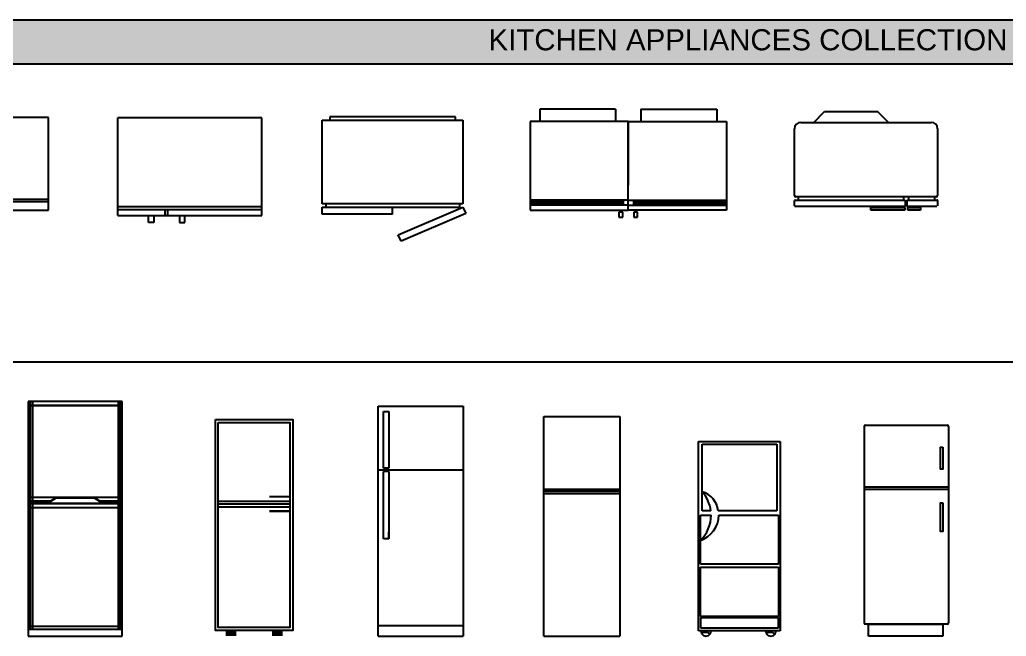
# Model space of a CAD drawing. Header units: millimetres. Extents: x 903 to 18764, y 10775 to 21237.
# Drawn here: x 5092 to 12109, y 16850 to 21237 of the extents above; entities that cross this region are included whole.
import ezdxf

# ---------------------------------------------------------------- set-up
doc = ezdxf.new("R2010")
doc.units = ezdxf.units.MM
doc.layers.add('www.cad-blocks.net', color=7, linetype='Continuous')
doc.styles.get("Standard").update_dxf_attribs({"font": 'arial.ttf'})

# ---------------------------------------------------------------- blocks, each defined once
blk = doc.blocks.new('A$C49391489')
for p, q in [((0, 36.5), (0, 1383.3)), ((0, 1383.3), (580.2, 1383.3)), ((25, 891.8), (25, 1364.6)), ((25, 1364.6), (555.1, 1364.6)), ((555.1, 1364.6), (555.1, 891.8)), ((580.2, 1383.3), (580.2, 36.5)), ((12.5, 511), (12.5, 860.6)), ((12.5, 860.6), (88.4, 860.6)), ((86.4, 891.8), (25, 891.8)), ((555.1, 891.8), (138.3, 891.8)), ((142.7, 860.6), (567.7, 860.6)), ((567.7, 860.6), (567.7, 511)), ((567.7, 511), (12.5, 511)), ((12.5, 140.1), (12.5, 489.7)), ((12.5, 489.7), (567.7, 489.7)), ((567.7, 489.7), (567.7, 140.1)), ((567.7, 140.1), (12.5, 140.1)), ((16.6, 56.8), (16.6, 131.4)), ((16.6, 131.4), (566.6, 131.4)), ((566.6, 131.4), (566.6, 56.8)), ((580.2, 36.5), (0, 36.5)), ((566.6, 56.8), (16.6, 56.8))]:
    blk.add_line(p, q)
for centre, radius, start, end in [((-162.4, 860.3), 250.8, 7.21031, 41.64429), ((-18.6, 875.4), 157.7, 5.96442, 73.96617), ((-167.5, 861.4), 255.8, 314.56338, 359.81353), ((-50.5, 862.2), 193.2, 289.03359, 359.51803), ((52.2, 35.5), 35.5, 178.45588, 1.54412), ((47.5, -28.4), 55.1, 50.67893, 115.52097), ((513.3, 35.5), 35.5, 178.45588, 1.54412), ((508.6, -28.4), 55.1, 50.67893, 115.52097)]:
    blk.add_arc(centre, radius, start, end)
blk = doc.blocks.new('REFRIG')
for p, q in [((-0.825, 0.454), (-0.825, -0.454)), ((0, 0.454), (-0.825, 0.454)), ((-0.7462, 0.454), (-0.7462, -0.454)), ((-0.7262, 0.454), (-0.7262, -0.454)), ((0, -0.454), (0, 0.454)), ((-0.825, -0.454), (0, -0.454))]:
    blk.add_line(p, q)
blk = doc.blocks.new('C12')
for p, q in [((-0.70131, -0.87335), (-0.70131, -0.00485)), ((0.58127, -0.00485), (-0.70131, -0.00485)), ((0.58127, -0.87335), (0.58127, -0.00485)), ((-0.70131, -0.79423), (0.58127, -0.79423)), ((-0.70131, -0.82077), (0.58127, -0.82077)), ((-0.27938, -0.87335), (-0.27938, -0.82077)), ((-0.25493, -0.87335), (-0.25493, -0.82077)), ((-0.70131, -0.87335), (0.58127, -0.87335)), ((-0.42655, -0.93628), (-0.42655, -0.8713)), ((-0.38018, -0.8713), (-0.38018, -0.93628)), ((-0.15115, -0.8713), (-0.15115, -0.93628)), ((-0.10477, -0.93628), (-0.10477, -0.8713)), ((-0.38018, -0.93628), (-0.42655, -0.93628)), ((-0.15115, -0.93628), (-0.10477, -0.93628))]:
    blk.add_line(p, q)
blk = doc.blocks.new('62438789')
at = {"xscale": 10, "zscale": 10}
blk.add_blockref('C12', (0.9326, -0.0075), dxfattribs=at)
blk = doc.blocks.new('REFRIG4')
at = {"xscale": 0.1, "zscale": 0.1}
blk.add_blockref('62438789', (-0.0332, 0.0123), dxfattribs=at)
blk = doc.blocks.new('A$C3B1D6415')
for p, q in [((0, 862.2), (1000, 862.2)), ((0, 267.2), (0, 862.2)), ((947.2, 884.7), (54.4, 884.7)), ((54.4, 884.7), (54.4, 862.2)), ((947.2, 862.2), (947.2, 884.7)), ((1000, 862.2), (1000, 267.2)), ((1000, 267.2), (0, 267.2)), ((0, 242.2), (975, 242.2)), ((0, 192.2), (0, 242.2)), ((25, 267.2), (25, 242.2)), ((500, 192.2), (500, 242.2)), ((540.1, 46), (1000, 242.2)), ((975, 267.2), (975, 242.2)), ((1000, 242.2), (1019.6, 196.2)), ((500, 192.2), (0, 192.2)), ((1019.6, 196.2), (559.7, 0)), ((559.7, 0), (540.1, 46))]:
    blk.add_line(p, q)
blk = doc.blocks.new('A$C720672EA')
for p, q in [((0, 97.1), (0, 797.1)), ((0, 797.1), (775, 797.1)), ((731.6, 854.1), (701.6, 854.1)), ((701.6, 854.1), (701.6, 814.1)), ((701.6, 814.1), (731.6, 814.1)), ((711.6, 814.1), (711.6, 797.1)), ((721.6, 797.1), (721.6, 814.1)), ((731.6, 814.1), (731.6, 854.1)), ((775, 797.1), (775, 97.1)), ((1550.5, 797.1), (775, 797.1)), ((775, 797.1), (775, 97.1)), ((818.4, 854.1), (818.4, 814.1)), ((848.4, 854.1), (818.4, 854.1)), ((818.4, 814.1), (848.4, 814.1)), ((828.4, 814.1), (828.4, 797.1)), ((838.4, 797.1), (838.4, 814.1)), ((848.4, 814.1), (848.4, 854.1)), ((1550.5, 97.1), (1550.5, 797.1)), ((775, 757.1), (0, 757.1)), ((775, 717.1), (0, 717.1)), ((15, 717.1), (15, 757.1)), ((735, 747.1), (15, 747.1)), ((735, 737.1), (15, 737.1)), ((735, 727.1), (15, 727.1)), ((735, 717.1), (735, 757.1)), ((775, 757.1), (1550.5, 757.1)), ((775, 717.1), (1550.5, 717.1)), ((815, 717.1), (815, 757.1)), ((815, 747.1), (1535, 747.1)), ((815, 737.1), (1535, 737.1)), ((815, 727.1), (1535, 727.1)), ((1535, 717.1), (1535, 757.1)), ((775, 97.1), (775, 599.9)), ((775, 97.1), (775, 599.9)), ((775, 97.1), (0, 97.1)), ((75, 0), (75, 97.1)), ((675, 0), (675, 97.1)), ((775, 97.1), (1550.5, 97.1)), ((875, 0), (875, 97.1)), ((1475, 0), (1475, 97.1)), ((675, 0), (75, 0)), ((875, 0), (1475, 0))]:
    blk.add_line(p, q)
blk = doc.blocks.new('A$C56C01848')
for p, q in [((136.4, 624.2), (214.2, 702)), ((214.2, 702), (591.5, 702)), ((669.3, 624.2), (591.5, 702)), ((0, 103.5), (0, 579.2)), ((45, 624.2), (972.8, 624.2)), ((1017.8, 579.2), (1017.8, 103.5)), ((4.5, 72), (787.6, 72)), ((1008.8, 94.5), (9, 94.5)), ((26.7, 94.5), (26.7, 72)), ((776.4, 94.5), (776.4, 72)), ((787.6, 72), (787.6, 27)), ((798.9, 72), (1013.3, 72)), ((798.9, 72), (798.9, 27)), ((810.1, 94.5), (810.1, 72)), ((994.6, 94.5), (994.6, 72)), ((0, 31.5), (0, 67.5)), ((787.6, 27), (4.5, 27)), ((542.3, 18), (785.3, 18)), ((542.3, 0), (542.3, 18)), ((785.3, 0), (542.3, 0)), ((569.3, 27), (569.3, 18)), ((758.3, 18), (758.3, 27)), ((785.3, 18), (785.3, 0)), ((1013.3, 27), (798.9, 27)), ((805.9, 0), (805.9, 18)), ((805.9, 18), (896, 18)), ((896, 0), (805.9, 0)), ((824.3, 27), (824.3, 18)), ((877.6, 18), (877.6, 27)), ((896, 18), (896, 0)), ((1017.8, 67.5), (1017.8, 31.5))]:
    blk.add_line(p, q)
for centre, radius, start, end in [((45, 579.2), 45, 90, 180), ((972.8, 579.2), 45, 0, 90), ((9, 103.5), 9, 180, 270), ((4.5, 67.5), 4.5, 90, 180), ((1008.8, 103.5), 9, 270, 0), ((1013.3, 67.5), 4.5, 0, 90), ((4.5, 31.5), 4.5, 180, 270)]:
    blk.add_arc(centre, radius, start, end)
blk = doc.blocks.new('A$C57D746B4')
at = {"linetype": 'Continuous'}
for p, q in [((0, 1562.5), (539.8, 1562.5)), ((0, 0), (0, 1562.5)), ((539.8, 1562.5), (539.8, 0))]:
    blk.add_line(p, q, dxfattribs=at)
for p, q in [((539.8, 1042.6), (0, 1042.6)), ((539.8, 1027.6), (0, 1027.6)), ((539.8, 1012.6), (0, 1012.6)), ((0, 0), (539.8, 0))]:
    blk.add_line(p, q)
blk = doc.blocks.new('A$C2CF740BE')
for p, q in [((0, 0, -342.9), (0, 1635.7, -342.9)), ((0, 1635.7, -342.9), (603.9, 1635.7, -342.9)), ((603.9, 1635.7, -342.9), (603.9, 0, -342.9)), ((37.7, 1195.3, -342.9), (37.7, 1597.9, -342.9)), ((37.7, 1597.9, -342.9), (75.5, 1597.9, -342.9)), ((75.5, 1597.9, -342.9), (75.5, 1195.3, -342.9)), ((75.5, 1195.3, -342.9), (37.7, 1195.3, -342.9)), ((0, 1182.7, -342.9), (603.9, 1182.7, -342.9)), ((37.7, 692, -342.9), (37.7, 1170.1, -342.9)), ((75.5, 1170.1, -342.9), (37.7, 1170.1, -342.9)), ((75.5, 1170.1, -342.9), (75.5, 692, -342.9)), ((75.5, 692, -342.9), (75.5, 742.3, -342.9)), ((75.5, 692, -342.9), (37.7, 692, -342.9)), ((0, 75.5, -342.9), (603.9, 75.5, -342.9)), ((0, 0, -342.9), (603.9, 0, -342.9))]:
    blk.add_line(p, q)
blk = doc.blocks.new('A$C14146885')
for p, q in [((20, 960.1), (530, 960.1)), ((20, 940.1), (530, 940.1)), ((20, 920.1), (530, 920.1))]:
    blk.add_line(p, q)
for points in [[(0, 1540), (550, 1540), (550, 40), (0, 40)], [(20, 1520), (530, 1520), (530, 60), (20, 60)]]:
    blk.add_lwpolyline(points, close=True)
for points, const_width in [([(381.9, 991.8), (530, 991.8)], 15), ([(381.9, 888.5), (530, 888.5)], 15), ([(72.7, 20), (147.9, 20)], 40), ([(477.3, 20), (402.1, 20)], 40)]:
    blk.add_lwpolyline(points, dxfattribs=dict(const_width=const_width))
blk = doc.blocks.new('A$C7D4F5575')
for p, q in [((0, 1670), (0, 0)), ((670, 1670), (0, 1670)), ((670, 1640), (0, 1640)), ((670, 1637), (0, 1637)), ((6.5, 1670), (6.5, 959)), ((16.3, 1670), (16.3, 959)), ((32.5, 1670), (32.5, 959)), ((640.6, 1670), (640.6, 959)), ((653.6, 1670), (653.6, 959)), ((663.4, 1670), (663.4, 959)), ((670, 0), (670, 1670)), ((0, 989), (670, 989)), ((161.3, 962.1), (198.3, 984.3)), ((162.4, 960.4), (199.3, 982.6)), ((204.4, 986), (465.6, 986)), ((204.4, 984), (465.6, 984)), ((470.7, 982.6), (507.6, 960.4)), ((471.7, 984.3), (508.7, 962.1)), ((0, 961), (157.2, 961)), ((0, 959), (157.2, 959)), ((0, 945), (670, 945)), ((0, 943), (670, 943)), ((0, 915), (670, 915)), ((6.5, 945), (6.5, 50)), ((16.3, 945), (16.3, 50)), ((32.5, 945), (32.5, 50)), ((512.8, 961), (670, 961)), ((512.8, 959), (670, 959)), ((640.6, 945), (640.6, 50)), ((653.6, 945), (653.6, 50)), ((663.4, 945), (663.4, 50)), ((0, 70), (670, 70)), ((0, 50), (670, 50)), ((0, 0), (670, 0))]:
    blk.add_line(p, q)
for centre, radius, start, end in [((204.4, 974), 12, 90, 120.96376), ((204.4, 974), 10, 90, 120.96376), ((465.6, 974), 12, 59.03624, 90), ((465.6, 974), 10, 59.03624, 90), ((157.2, 969), 8, 270, 300.96376), ((157.2, 969), 10, 270, 300.96376), ((512.8, 969), 10, 239.03624, 270), ((512.8, 969), 8, 239.03624, 270)]:
    blk.add_arc(centre, radius, start, end)
blk = doc.blocks.new('A$C43BC2F3A')
for p, q in [((0, 1490.5), (0, 93.5)), ((10, 1500), (590, 1500)), ((600, 1490), (600, 93.5)), ((590, 83.5), (10.3, 83.5)), ((22.6, 83.5), (561, 83.5)), ((30.8, 0), (30.8, 83.5)), ((561, 83.5), (561, 0)), ((561, 0), (30.8, 0))]:
    blk.add_line(p, q)
for points in [[(561, 1344.2), (561, 1188.3), (544.3, 1188.3), (544.3, 1344.2)], [(561, 949), (561, 743), (544.3, 743), (544.3, 949)]]:
    blk.add_lwpolyline(points, close=True)
for points in [[(600, 1060.3), (0, 1060.3)], [(600, 1043.6), (0, 1043.6)]]:
    blk.add_lwpolyline(points)
for centre, radius, start, end in [((10, 1490), 10, 90, 180), ((590, 1490), 10, 0, 90), ((10.5, 94), 10.5, 182.87909, 268.80508), ((590, 93.5), 10, 270, 0)]:
    blk.add_arc(centre, radius, start, end)
blk = doc.blocks.new('FORMAT')
at = {"layer": 'www.cad-blocks.net', "true_color": 0x546d8e}
h = blk.add_hatch(color=155, dxfattribs=at)
h.set_gradient(color1=(68, 68, 68), color2=(84, 109, 142), tint=1)
h.paths.add_polyline_path([(2021.4, 21237.2), (2021.4, 20922.8), (18703.7, 20922.8), (18703.7, 21237.2)])
at = {"layer": 'www.cad-blocks.net', "color": 155, "true_color": 0x546d8e}
for p, q in [((2021.4, 21237.2), (18703.7, 21237.2)), ((2021.4, 20922.8), (18703.7, 20922.8)), ((2021.4, 20922.8), (18703.7, 20922.8)), ((2021.4, 20922.8), (18703.7, 20922.8)), ((15165.7, 18799.9), (2021.4, 18799.9))]:
    blk.add_line(p, q, dxfattribs=at)
at = {"layer": 'www.cad-blocks.net', "insert": (8425.9, 21169.5), "char_height": 150, "attachment_point": 1}
blk.add_mtext_dynamic_manual_height_columns('{\\C255;\\c16777215;KITCHEN APPLIANCES COLLECTION}', width=25984.467, gutter_width=12.5, heights=[0], dxfattribs=at)

msp = doc.modelspace()

# ---------------------------------------------------------------- block references
for name, p, xscale, yscale, zscale, rotation in [('A$C720672EA', (10117.7, 20599.7), 0.9, 0.9, 0.9, 180), ('REFRIG', (4934.4, 20541.4), 800, 800, 800, 90)]:
    msp.add_blockref(name, p, dxfattribs=dict(xscale=xscale, yscale=yscale, zscale=zscale, rotation=rotation))
for name, p in [('A$C56C01848', (10602.3, 19882.1)), ('A$C3B1D6415', (7244.1, 19660.9)), ('A$C7D4F5575', (5151.1, 16851.5)), ('A$C2CF740BE', (7641.5, 16851.5)), ('A$C14146885', (6484.2, 16851.5)), ('A$C57D746B4', (8820.3, 16851.5)), ('A$C43BC2F3A', (11097.4, 16851.5)), ('A$C49391489', (9920.7, 16851.5))]:
    msp.add_blockref(name, p)
at = {"xscale": 800, "yscale": 800, "zscale": 800}
msp.add_blockref('REFRIG4', (6302, 20539.9), dxfattribs=at)
at = {"layer": 'www.cad-blocks.net'}
msp.add_blockref('FORMAT', (0, 0), dxfattribs=at)

doc.saveas('drawing.dxf')
